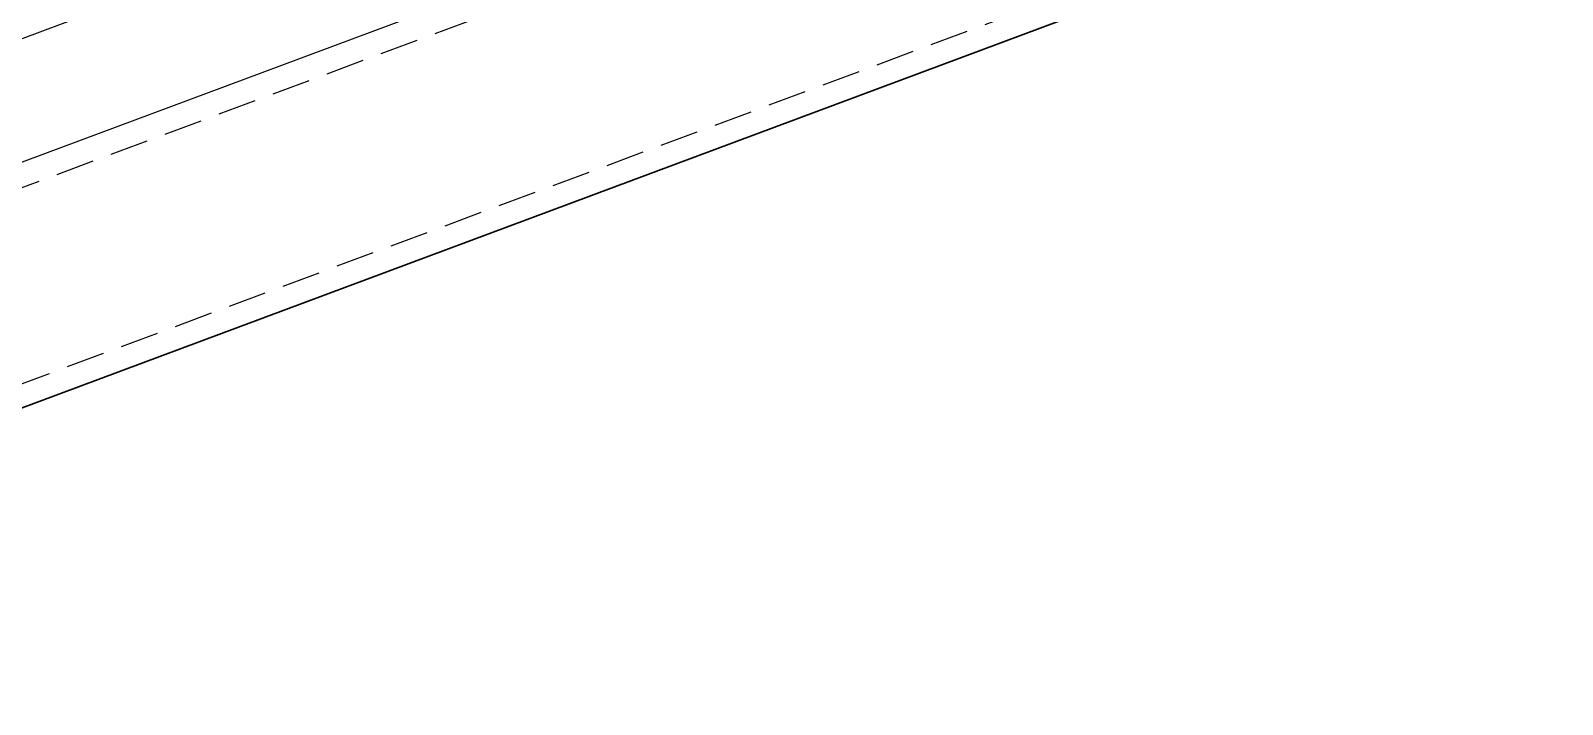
# Model space of a CAD drawing. Extents: x 12199666 to 24617114, y 1197707 to 2548648.
# Drawn here: x 12331133.5 to 12331332.9, y 1276443.6 to 1276531.2 of the extents above; entities that cross this region are included whole.
import ezdxf

# ---------------------------------------------------------------- set-up
doc = ezdxf.new("R2010")
doc.units = 0
doc.header["$LTSCALE"] = 10
doc.header["$MEASUREMENT"] = 0
doc.linetypes.add('TX-PLAN-T1-F11$0$DASHED', pattern=[0.75, 0.5, -0.25])
doc.layers.add('TX-PLAN-T1-F11$0$_EDO-ALUMINIUM-SECTION', color=90, linetype='Continuous', lineweight=30)
doc.layers.add('TX-PLAN-T1-F11$0$幕墙线', color=114, linetype='Continuous', lineweight=30)
doc.layers.add('TX-PLAN-T1-F11$0$F-Alum', color=4, linetype='Continuous')
doc.layers.add('TX-PLAN-T1-F11$0$F-dashed line', color=8, linetype='TX-PLAN-T1-F11$0$DASHED')

# ---------------------------------------------------------------- blocks, each defined once
blk = doc.blocks.new('TX-PLAN-T1-F11$0$TY001')
at = {"layer": 'TX-PLAN-T1-F11$0$F-Alum', "flags": 128}
for points in [[(53.01061472645961, -31.80457267696329), (390.065040307818, -615.223651404347)], [(27.04169836640358, -46.80740425240947), (364.0961239619646, -630.2264829897904)]]:
    blk.add_lwpolyline(points, dxfattribs=at)
at = {"layer": 'TX-PLAN-T1-F11$0$F-Alum'}
blk.add_lwpolyline([(309.3460307866335, -439.5040731506597), (405.3548687912989, -605.6890643946535), (437.1462707237806, -587.3224317001004), (438.6470144910272, -589.9200927575439), (435.1871296027675, -591.9189461415081), (435.1871296027675, -591.9189461415081), (404.2579426011071, -609.7874283735582), (306.4801450439263, -440.5405095017923, -0.1317235220179792), (306.3460307864007, -440.0402676794038), (306.3460307864007, -376.5853972057666), (335.2009771130979, -359.9152406854846), (336.701702574268, -362.5128979166475), (309.3460307866335, -378.3168895531417), (309.3460307866335, -439.5040731506597)], format="xyb", dxfattribs=at)
at = {"layer": 'TX-PLAN-T1-F11$0$F-dashed line', "flags": 128}
for points in [[(50.2786876456812, -33.38286887168942), (387.3331132275052, -616.8019476004993)], [(29.57848780532368, -45.34184349645511), (366.632913393667, -628.760922236208)]]:
    blk.add_lwpolyline(points, dxfattribs=at)
blk = doc.blocks.new('TX-PLAN-T1-F11$0$A$C21521A5F')
at = {"rotation": 90}
blk.add_blockref('TX-PLAN-T1-F11$0$TY001', (388.7170751225203, 21260.21975712478, 0.0004146164392175001), dxfattribs=at)
blk = doc.blocks.new('TX-PLAN-T1-F11$0$标准层幕墙0118')
at = {"color": 3}
blk.add_blockref('TX-PLAN-T1-F11$0$A$C21521A5F', (32561.28292488377, 9139.780242875713, -0.0004146164392174988), dxfattribs=at)
blk = doc.blocks.new('TX-PLAN-T1-F11')
at = {"layer": 'TX-PLAN-T1-F11$0$幕墙线'}
blk.add_lwpolyline([(12329700.54685304, 1283702.110053292), (12329644.955806, 1282905.173489752), (12330706.20136303, 1282539.133697919), (12330445.71699306, 1281783.921049892), (12331375.62636058, 1281155.036458158), (12330928.09412397, 1280493.286393544), (12331662.9603816, 1279644.641093719), (12331059.04014865, 1279121.689276596), (12331047.113034, 1279113.205716431), (12331559.58948348, 1278133.905957235), (12330853.23911021, 1277764.267279054), (12331306.82136707, 1276547.21390761), (12330603.69691024, 1276285.170727753), (12331057.2778674, 1275068.116871655), (12330354.15341066, 1274806.073691552), (12330807.73036959, 1273589.018345658), (12330104.6099109, 1273326.976655842), (12330558.18686992, 1272109.921309703), (12329855.06641123, 1271847.879619886), (12330308.64337025, 1270630.824273747), (12329605.52291165, 1270368.782583686), (12330059.10386872, 1269151.728727833), (12329355.97941197, 1268889.68554773), (12329809.55637091, 1267672.630201836)], dxfattribs=at)
at = {"layer": 'TX-PLAN-T1-F11$0$_EDO-ALUMINIUM-SECTION', "rotation": 350.4236156863823}
blk.add_blockref('TX-PLAN-T1-F11$0$标准层幕墙0118', (12293055.45042718, 1251790.443008234), dxfattribs=at)

msp = doc.modelspace()

# ---------------------------------------------------------------- block references
msp.add_blockref('TX-PLAN-T1-F11', (0, 0))

doc.saveas('drawing.dxf')
